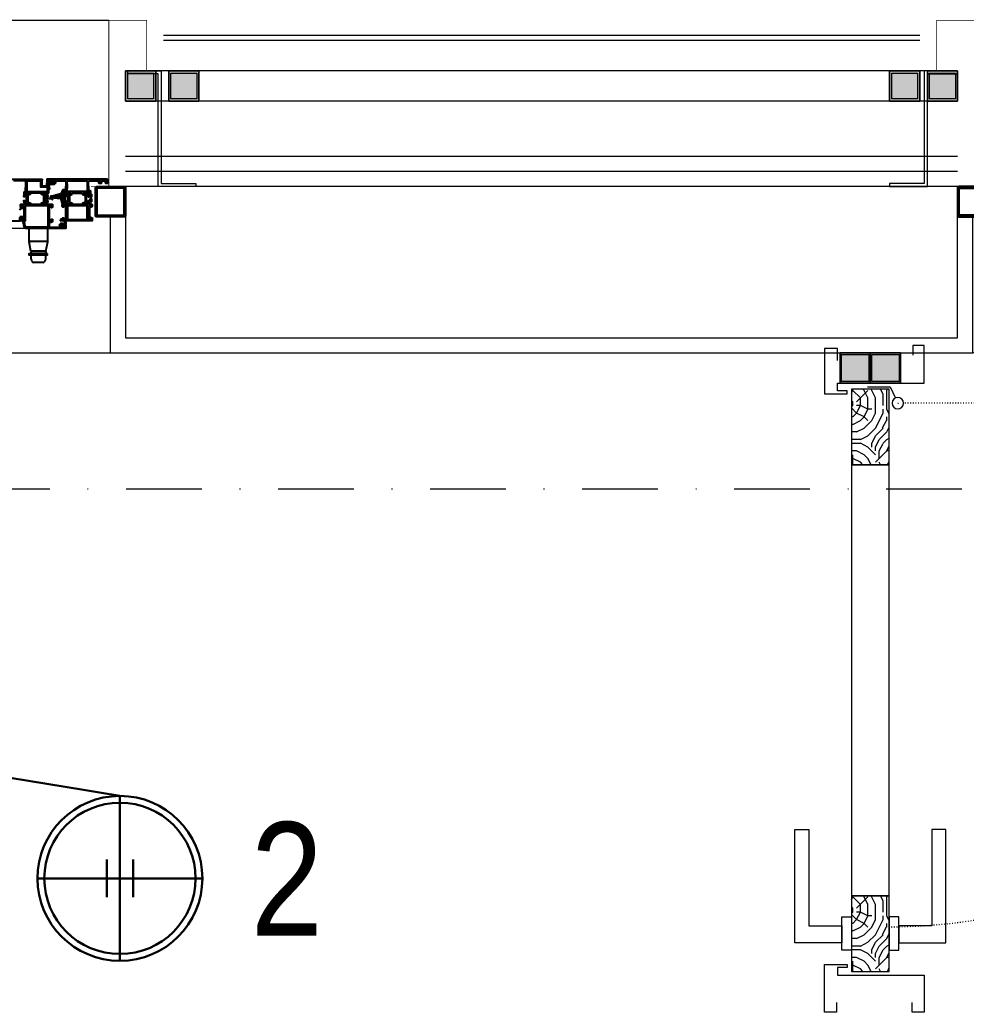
# Model space of a CAD drawing. Extents: x -9058 to 11890, y 0 to 7444.
# Drawn here: x 9531.1 to 9656.2, y 3676.7 to 3807.9 of the extents above; entities that cross this region are included whole.
import ezdxf

# ---------------------------------------------------------------- set-up
doc = ezdxf.new("R2010")
doc.units = 0
doc.header["$LTSCALE"] = 10
doc.header["$MEASUREMENT"] = 0
doc.header["$PDMODE"] = 1
doc.linetypes.add('DASHDOT', pattern=[1, 0.5, -0.25, 0, -0.25])
doc.linetypes.add('DOT2', pattern=[0.125, 0, -0.125])
doc.layers.get('0').update_dxf_attribs({"color": 9, "lineweight": 9})
for name, color, linetype, lineweight in [('00', 9, 'Continuous', 9), ('06C', 9, 'Continuous', 9), ('06D', 9, 'Continuous', 9), ('09', 9, 'Continuous', 9), ('10', 9, 'Continuous', 9), ('12', 9, 'Continuous', 9), ('14', 9, 'Continuous', 9), ('20', 9, 'DOT2', 9), ('24', 9, 'DASHDOT', 9), ('33', 9, 'BATTING', 9), ('E-Aydınlatma', 4, 'Continuous', 30), ('E-KABLO', 7, 'Continuous', 30)]:
    doc.layers.add(name, color=color, linetype=linetype, lineweight=lineweight)
doc.styles.add('MuuM_TEXT-STANDART', font='ARIALN.TTF')
doc.linetypes.add('BATTING', pattern='A,0.0001,-0.1,[134,ltypeshp.shx,S=0.1,R=0,X=-0.1,Y=0],-0.2,[134,ltypeshp.shx,S=0.1,R=180,X=0.1,Y=0],-0.1', length=0.4001)

# ---------------------------------------------------------------- blocks, each defined once
blk = doc.blocks.new('p-kapı kolu')
for points in [[(2.2, 0), (2.2, -1.25), (-2.2, -1.25), (-2.2, 0), (2.2, 0)], [(1.225, -1.25), (1.225, -7.5), (-13.775, -7.5), (-13.775, -5.625), (-1.025, -5.625), (-1.025, -5.625), (-1.025, -1.25), (1.225, -1.25)]]:
    blk.add_lwpolyline(points)
blk = doc.blocks.new('*U364')
at = {"layer": '09'}
h = blk.add_hatch(dxfattribs=at)
h.set_pattern_fill('LOGEND', color=256, scale=10, style=0)
h.set_pattern_definition([(7e-15, (-99162.212, -3118.098), (10, 10), [3, -7]), (7e-15, (-99162.212, -3117.598), (10, 10), [3, -7]), (7e-15, (-99161.712, -3116.598), (10, 10), [2, -8]), (7e-15, (-99161.212, -3115.598), (10, 10), [1.5, -8.5]), (7e-15, (-99161.212, -3114.598), (10, 10), [1, -9]), (7e-15, (-99163.712, -3113.598), (10, 10), [0.5, -2.5, 0.5, -6.5]), (7e-15, (-99162.212, -3113.098), (10, 10), [0.5, -4, 1.5, -4]), (7e-15, (-99160.212, -3112.598), (10, 10), [0.5, -0.5, 0.5, -8.5]), (7e-15, (-99160.712, -3112.098), (10, 10), [0.5, -9.5]), (7e-15, (-99161.212, -3111.098), (10, 10), [1.5, -8.5]), (7e-15, (-99161.212, -3110.098), (10, 10), [2, -8]), (7e-15, (-99161.712, -3109.098), (10, 10), [2.5, -3, 0.5, -4]), (90, (-99165.712, -3115.098), (-10, 10), [0.5, -1, 2.5, -6]), (90, (-99165.212, -3114.098), (-10, 10), [0.5, -0.5, 1.5, -7.5]), (90, (-99164.712, -3110.098), (-10, 10), [1, -9]), (90, (-99164.212, -3114.098), (-10, 10), [2, -3, 0.5, -4.5]), (90, (-99163.712, -3108.598), (-10, 10), [0.5, -9.5]), (90, (-99163.212, -3113.598), (-10, 10), [1.5, -8.5]), (90, (-99162.212, -3113.098), (-10, 10), [1, -9]), (90, (-99161.212, -3113.098), (-10, 10), [0.5, -1.5, 1.5, -6.5]), (90, (-99160.712, -3112.598), (-10, 10), [0.5, -9.5]), (90, (-99160.212, -3114.598), (-10, 10), [1.4, -8.6]), (90, (-99159.712, -3116.598), (-10, 10), [1, -9]), (90, (-99158.712, -3112.598), (-10, 10), [0.5, -9.5]), (90, (-99157.712, -3113.098), (-10, 10), [1.5, -8.5]), (90, (-99156.712, -3113.098), (-10, 10), [1.5, -8.5]), (45, (-99158.212, -3117.0976), (1e-15, 10), [0.7071, -0.7071, 0.7071, -12.0208356]), (45, (-99160.212, -3114.5976), (1e-15, 10), [1.4142, -12.7279356]), (45, (-99164.212, -3109.5976), (1e-15, 10), [1.4142, -12.7279356]), (45, (-99162.212, -3112.0976), (1e-15, 10), [1.4142, -12.7279356]), (45, (-99161.712, -3114.0976), (1e-15, 10), [1.4142, -12.7279356]), (45, (-99158.712, -3116.0976), (1e-15, 10), [1.4142, -12.7279356]), (45, (-99159.712, -3115.5976), (1e-15, 10), [2.12132, -12.0208156]), (45, (-99162.712, -3111.0976), (1e-15, 10), [0.7071, -13.4350356]), (45, (-99163.212, -3110.0976), (1e-15, 10), [0.7071, -13.4350356]), (45, (-99159.212, -3110.0976), (1e-15, 10), [0.7071, -13.4350356]), (45, (-99163.212, -3115.0976), (1e-15, 10), [0.7071, -13.4350356]), (45, (-99157.712, -3111.5976), (1e-15, 10), [0.7071, -13.4350356]), (45, (-99161.212, -3112.5976), (1e-15, 10), [0.7071, -13.4350356]), (45, (-99160.212, -3111.5976), (1e-15, 10), [0.7071, -13.4350356]), (135, (-99160.712, -3113.5976), (-10, 1e-15), [0.7071, -0.7071, 2.12132, -10.6066156]), (135, (-99159.212, -3113.5976), (-10, 1e-15), [0.7071, -13.4350356]), (135, (-99159.212, -3117.0976), (-10, 1e-15), [0.7071, -13.4350356]), (135, (-99161.212, -3114.5976), (-10, 1e-15), [0.7071, -13.4350356]), (135, (-99159.712, -3112.5976), (-10, 1e-15), [0.7071, -13.4350356]), (135, (-99162.212, -3115.0976), (-10, 1e-15), [0.7071, -13.4350356]), (135, (-99158.212, -3115.0976), (-10, 1e-15), [0.7071, -13.4350356]), (135, (-99165.212, -3118.0976), (-10, 1e-15), [0.7071, -13.4350356]), (135, (-99164.712, -3117.5976), (-10, 1e-15), [1.4142, -12.7279356]), (135, (-99164.212, -3117.0976), (-10, 1e-15), [1.4142, -12.7279356]), (135, (-99163.212, -3117.0976), (-10, 1e-15), [1.4142, -12.7279356]), (135, (-99162.712, -3116.0976), (-10, 1e-15), [1.4142, -12.7279356]), (135, (-99158.712, -3112.0976), (-10, 1e-15), [1.4142, -12.7279356]), (135, (-99156.712, -3117.0976), (-10, 1e-15), [1.4142, -12.7279356]), (135, (-99156.212, -3109.0976), (-10, 1e-15), [1.4142, -12.7279356]), (135, (-99156.212, -3110.0976), (-10, 1e-15), [1.4142, -12.7279356]), (135, (-99157.212, -3110.5976), (-10, 1e-15), [1.4142, -12.7279356]), (135, (-99164.212, -3110.5976), (-10, 1e-15), [2.12132, -12.0208156]), (135, (-99157.712, -3111.5976), (-10, 1e-15), [2.12132, -12.0208156]), (26.565051, (-99163.212, -3108.5976), (10, 4e-09), [1.118, -21.2426798]), (26.565051, (-99163.212, -3113.5976), (10, 4e-09), [1.118, -21.2426798]), (26.565051, (-99162.212, -3110.5976), (10, 4e-09), [1.118, -21.2426798]), (26.565051, (-99159.212, -3117.5976), (10, 4e-09), [1.118, -21.2426798]), (26.565051, (-99159.712, -3116.5976), (10, 4e-09), [1.118, -21.2426798]), (26.565051, (-99162.712, -3114.5976), (10, 4e-09), [1.118, -21.2426798]), (26.565051, (-99162.712, -3109.5976), (10, 4e-09), [1.118, -21.2426798]), (26.565051, (-99159.712, -3112.5976), (10, 4e-09), [2.236, -20.1246798]), (63.434949, (-99159.712, -3111.0976), (5e-10, 10), [1.118, -21.2426798]), (63.434949, (-99158.212, -3114.0976), (5e-10, 10), [1.118, -21.2426798]), (63.434949, (-99163.212, -3112.0976), (5e-10, 10), [1.118, -21.2426798]), (63.434949, (-99165.212, -3111.5976), (5e-10, 10), [1.118, -21.2426798]), (63.434949, (-99159.212, -3113.5976), (5e-10, 10), [1.118, -21.2426798]), (63.434949, (-99160.212, -3113.5976), (5e-10, 10), [1.118, -21.2426798]), (63.434949, (-99164.212, -3112.0976), (5e-10, 10), [2.236, -20.1246798]), (63.434949, (-99156.712, -3115.5976), (5e-10, 10), [2.236, -20.1246798]), (63.434949, (-99157.712, -3115.0976), (5e-10, 10), [2.236, -20.1246798]), (116.565051, (-99165.712, -3116.5976), (-4e-09, 10), [1.118, -21.2426798]), (116.565051, (-99165.712, -3111.0976), (-4e-09, 10), [1.118, -21.2426798]), (116.565051, (-99163.712, -3118.0976), (-4e-09, 10), [1.118, -21.2426798]), (116.565051, (-99164.712, -3109.0976), (-4e-09, 10), [1.118, -21.2426798]), (116.565051, (-99163.712, -3115.0976), (-4e-09, 10), [1.118, -21.2426798]), (116.565051, (-99161.712, -3114.0976), (-4e-09, 10), [1.118, -21.2426798]), (116.565051, (-99160.712, -3112.0976), (-4e-09, 10), [1.118, -21.2426798]), (116.565051, (-99165.212, -3116.0976), (3.21e-06, 10.0000016), [1.118, -21.2426798]), (116.565051, (-99162.712, -3114.5976), (-4e-09, 10), [1.118, -21.2426798]), (116.565051, (-99159.712, -3115.5976), (-4e-09, 10), [1.118, -21.2426798]), (116.565051, (-99158.712, -3114.5976), (-4e-09, 10), [1.118, -21.2426798]), (116.565051, (-99156.712, -3111.5976), (-4e-09, 10), [1.118, -21.2426798]), (116.565051, (-99164.212, -3108.5976), (-4e-09, 10), [1.118, -21.2426798]), (116.565051, (-99165.712, -3109.0976), (-4e-09, 10), [2.236, -20.1246798]), (116.565051, (-99164.212, -3116.0976), (-4e-09, 10), [2.236, -20.1246798]), (153.434949, (-99165.712, -3117.5976), (-10, 5e-10), [1.118, -21.2426798]), (153.434949, (-99157.212, -3118.0976), (-10, 5e-10), [1.118, -21.2426798]), (153.434949, (-99157.712, -3113.0976), (-10, 5e-10), [1.118, -21.2426798]), (153.434949, (-99161.712, -3116.5976), (-10, 5e-10), [1.118, -21.2426798]), (153.434949, (-99162.212, -3117.5976), (-10, 5e-10), [1.118, -21.2426798]), (153.434949, (-99161.212, -3115.5976), (-10, 5e-10), [1.118, -21.2426798]), (153.434949, (-99158.212, -3109.5976), (-10, 5e-10), [1.118, -21.2426798]), (153.434949, (-99157.212, -3109.0976), (-10, 5e-10), [2.236, -20.1246798])])
h.paths.add_polyline_path([(3.3, -4.8), (-1.71, -4.8), (-1.71, -14.8), (3.3, -14.8)])
h = blk.add_hatch(dxfattribs=at)
h.set_pattern_fill('LOGEND', color=256, scale=10, style=0)
h.set_pattern_definition([(7e-15, (-99162.212, -3185.098), (10, 10), [3, -7]), (7e-15, (-99162.212, -3184.598), (10, 10), [3, -7]), (7e-15, (-99161.712, -3183.598), (10, 10), [2, -8]), (7e-15, (-99161.212, -3182.598), (10, 10), [1.5, -8.5]), (7e-15, (-99161.212, -3181.598), (10, 10), [1, -9]), (7e-15, (-99163.712, -3180.598), (10, 10), [0.5, -2.5, 0.5, -6.5]), (7e-15, (-99162.212, -3180.098), (10, 10), [0.5, -4, 1.5, -4]), (7e-15, (-99160.212, -3179.598), (10, 10), [0.5, -0.5, 0.5, -8.5]), (7e-15, (-99160.712, -3179.098), (10, 10), [0.5, -9.5]), (7e-15, (-99161.212, -3178.098), (10, 10), [1.5, -8.5]), (7e-15, (-99161.212, -3177.098), (10, 10), [2, -8]), (7e-15, (-99161.712, -3176.098), (10, 10), [2.5, -3, 0.5, -4]), (90, (-99165.712, -3182.098), (-10, 10), [0.5, -1, 2.5, -6]), (90, (-99165.212, -3181.098), (-10, 10), [0.5, -0.5, 1.5, -7.5]), (90, (-99164.712, -3177.098), (-10, 10), [1, -9]), (90, (-99164.212, -3181.098), (-10, 10), [2, -3, 0.5, -4.5]), (90, (-99163.712, -3175.598), (-10, 10), [0.5, -9.5]), (90, (-99163.212, -3180.598), (-10, 10), [1.5, -8.5]), (90, (-99162.212, -3180.098), (-10, 10), [1, -9]), (90, (-99161.212, -3180.098), (-10, 10), [0.5, -1.5, 1.5, -6.5]), (90, (-99160.712, -3179.598), (-10, 10), [0.5, -9.5]), (90, (-99160.212, -3181.598), (-10, 10), [1.4, -8.6]), (90, (-99159.712, -3183.598), (-10, 10), [1, -9]), (90, (-99158.712, -3179.598), (-10, 10), [0.5, -9.5]), (90, (-99157.712, -3180.098), (-10, 10), [1.5, -8.5]), (90, (-99156.712, -3180.098), (-10, 10), [1.5, -8.5]), (45, (-99158.212, -3184.0976), (1e-15, 10), [0.7071, -0.7071, 0.7071, -12.0208356]), (45, (-99160.212, -3181.5976), (1e-15, 10), [1.4142, -12.7279356]), (45, (-99164.212, -3176.5976), (1e-15, 10), [1.4142, -12.7279356]), (45, (-99162.212, -3179.0976), (1e-15, 10), [1.4142, -12.7279356]), (45, (-99161.712, -3181.0976), (1e-15, 10), [1.4142, -12.7279356]), (45, (-99158.712, -3183.0976), (1e-15, 10), [1.4142, -12.7279356]), (45, (-99159.712, -3182.5976), (1e-15, 10), [2.12132, -12.0208156]), (45, (-99162.712, -3178.0976), (1e-15, 10), [0.7071, -13.4350356]), (45, (-99163.212, -3177.0976), (1e-15, 10), [0.7071, -13.4350356]), (45, (-99159.212, -3177.0976), (1e-15, 10), [0.7071, -13.4350356]), (45, (-99163.212, -3182.0976), (1e-15, 10), [0.7071, -13.4350356]), (45, (-99157.712, -3178.5976), (1e-15, 10), [0.7071, -13.4350356]), (45, (-99161.212, -3179.5976), (1e-15, 10), [0.7071, -13.4350356]), (45, (-99160.212, -3178.5976), (1e-15, 10), [0.7071, -13.4350356]), (135, (-99160.712, -3180.5976), (-10, 1e-15), [0.7071, -0.7071, 2.12132, -10.6066156]), (135, (-99159.212, -3180.5976), (-10, 1e-15), [0.7071, -13.4350356]), (135, (-99159.212, -3184.0976), (-10, 1e-15), [0.7071, -13.4350356]), (135, (-99161.212, -3181.5976), (-10, 1e-15), [0.7071, -13.4350356]), (135, (-99159.712, -3179.5976), (-10, 1e-15), [0.7071, -13.4350356]), (135, (-99162.212, -3182.0976), (-10, 1e-15), [0.7071, -13.4350356]), (135, (-99158.212, -3182.0976), (-10, 1e-15), [0.7071, -13.4350356]), (135, (-99165.212, -3185.0976), (-10, 1e-15), [0.7071, -13.4350356]), (135, (-99164.712, -3184.5976), (-10, 1e-15), [1.4142, -12.7279356]), (135, (-99164.212, -3184.0976), (-10, 1e-15), [1.4142, -12.7279356]), (135, (-99163.212, -3184.0976), (-10, 1e-15), [1.4142, -12.7279356]), (135, (-99162.712, -3183.0976), (-10, 1e-15), [1.4142, -12.7279356]), (135, (-99158.712, -3179.0976), (-10, 1e-15), [1.4142, -12.7279356]), (135, (-99156.712, -3184.0976), (-10, 1e-15), [1.4142, -12.7279356]), (135, (-99156.212, -3176.0976), (-10, 1e-15), [1.4142, -12.7279356]), (135, (-99156.212, -3177.0976), (-10, 1e-15), [1.4142, -12.7279356]), (135, (-99157.212, -3177.5976), (-10, 1e-15), [1.4142, -12.7279356]), (135, (-99164.212, -3177.5976), (-10, 1e-15), [2.12132, -12.0208156]), (135, (-99157.712, -3178.5976), (-10, 1e-15), [2.12132, -12.0208156]), (26.565051, (-99163.212, -3175.5976), (10, 4e-09), [1.118, -21.2426798]), (26.565051, (-99163.212, -3180.5976), (10, 4e-09), [1.118, -21.2426798]), (26.565051, (-99162.212, -3177.5976), (10, 4e-09), [1.118, -21.2426798]), (26.565051, (-99159.212, -3184.5976), (10, 4e-09), [1.118, -21.2426798]), (26.565051, (-99159.712, -3183.5976), (10, 4e-09), [1.118, -21.2426798]), (26.565051, (-99162.712, -3181.5976), (10, 4e-09), [1.118, -21.2426798]), (26.565051, (-99162.712, -3176.5976), (10, 4e-09), [1.118, -21.2426798]), (26.565051, (-99159.712, -3179.5976), (10, 4e-09), [2.236, -20.1246798]), (63.434949, (-99159.712, -3178.0976), (5e-10, 10), [1.118, -21.2426798]), (63.434949, (-99158.212, -3181.0976), (5e-10, 10), [1.118, -21.2426798]), (63.434949, (-99163.212, -3179.0976), (5e-10, 10), [1.118, -21.2426798]), (63.434949, (-99165.212, -3178.5976), (5e-10, 10), [1.118, -21.2426798]), (63.434949, (-99159.212, -3180.5976), (5e-10, 10), [1.118, -21.2426798]), (63.434949, (-99160.212, -3180.5976), (5e-10, 10), [1.118, -21.2426798]), (63.434949, (-99164.212, -3179.0976), (5e-10, 10), [2.236, -20.1246798]), (63.434949, (-99156.712, -3182.5976), (5e-10, 10), [2.236, -20.1246798]), (63.434949, (-99157.712, -3182.0976), (5e-10, 10), [2.236, -20.1246798]), (116.565051, (-99165.712, -3183.5976), (-4e-09, 10), [1.118, -21.2426798]), (116.565051, (-99165.712, -3178.0976), (-4e-09, 10), [1.118, -21.2426798]), (116.565051, (-99163.712, -3185.0976), (-4e-09, 10), [1.118, -21.2426798]), (116.565051, (-99164.712, -3176.0976), (-4e-09, 10), [1.118, -21.2426798]), (116.565051, (-99163.712, -3182.0976), (-4e-09, 10), [1.118, -21.2426798]), (116.565051, (-99161.712, -3181.0976), (-4e-09, 10), [1.118, -21.2426798]), (116.565051, (-99160.712, -3179.0976), (-4e-09, 10), [1.118, -21.2426798]), (116.565051, (-99165.212, -3183.0976), (3.21e-06, 10.0000016), [1.118, -21.2426798]), (116.565051, (-99162.712, -3181.5976), (-4e-09, 10), [1.118, -21.2426798]), (116.565051, (-99159.712, -3182.5976), (-4e-09, 10), [1.118, -21.2426798]), (116.565051, (-99158.712, -3181.5976), (-4e-09, 10), [1.118, -21.2426798]), (116.565051, (-99156.712, -3178.5976), (-4e-09, 10), [1.118, -21.2426798]), (116.565051, (-99164.212, -3175.5976), (-4e-09, 10), [1.118, -21.2426798]), (116.565051, (-99165.712, -3176.0976), (-4e-09, 10), [2.236, -20.1246798]), (116.565051, (-99164.212, -3183.0976), (-4e-09, 10), [2.236, -20.1246798]), (153.434949, (-99165.712, -3184.5976), (-10, 5e-10), [1.118, -21.2426798]), (153.434949, (-99157.212, -3185.0976), (-10, 5e-10), [1.118, -21.2426798]), (153.434949, (-99157.712, -3180.0976), (-10, 5e-10), [1.118, -21.2426798]), (153.434949, (-99161.712, -3183.5976), (-10, 5e-10), [1.118, -21.2426798]), (153.434949, (-99162.212, -3184.5976), (-10, 5e-10), [1.118, -21.2426798]), (153.434949, (-99161.212, -3182.5976), (-10, 5e-10), [1.118, -21.2426798]), (153.434949, (-99158.212, -3176.5976), (-10, 5e-10), [1.118, -21.2426798]), (153.434949, (-99157.212, -3176.0976), (-10, 5e-10), [2.236, -20.1246798])])
h.paths.add_polyline_path([(3.3, -71.8), (-1.71, -71.8), (-1.71, -81.8), (3.3, -81.8)])
at = {"layer": '10'}
for points in [[(5.16, -1), (5.16, 0.6), (6.86, 0.6), (6.86, -5.4), (3.86, -5.4), (3.86, -5), (5.16, -5), (5.16, -4), (-6.34, -4), (-6.34, 1), (-4.84, 1), (-4.84, -0.3)], [(1.17, -4.5), (-1.83, -4.5), (-2.51, -5.97)], [(5.26, -85.9), (5.26, -87.2), (6.86, -87.2), (6.86, -80.9), (3.86, -80.9), (3.86, -81.3), (5.16, -81.3), (5.16, -82.3), (-6.34, -82.3), (-6.34, -87.2), (-4.74, -87.2), (-4.74, -85.9)]]:
    blk.add_lwpolyline(points, dxfattribs=at)
blk.add_circle((-2.83, -6.65), 0.75, dxfattribs=at)
at = {"layer": '12'}
for points in [[(3.3, -4.8), (3.3, -14.8), (-1.7, -14.8), (-1.7, -4.8)], [(3.3, -71.8), (-1.7, -71.8), (-1.7, -14.8), (3.3, -14.8)], [(3.3, -71.8), (3.3, -81.8), (-1.7, -81.8), (-1.7, -71.8)]]:
    blk.add_lwpolyline(points, close=True, dxfattribs=at)
at = {"layer": '20', "ltscale": 20}
for points in [[(-2.83, -6.65), (-72.83, -6.65)], [(-72.83, -6.65), (-3.58, -6.65)]]:
    blk.add_lwpolyline(points, dxfattribs=at)
at = {"layer": '20', "ltscale": 0.2}
blk.add_lwpolyline([(-72.83, -6.65), (-3.58, -6.65)], dxfattribs=at)
blk.add_arc((-1.7, -4.8), 71.15, 181.4899, 270, dxfattribs=at)
at = {"layer": '06C', "extrusion": (0, 0, -1), "xscale": -1, "zscale": -1, "rotation": 90}
blk.add_blockref('p-kapı kolu', (1.7, -76.8), dxfattribs=at)
at = {"layer": '06C', "xscale": -1, "rotation": 90}
blk.add_blockref('p-kapı kolu', (3.3, -76.8), dxfattribs=at)
blk = doc.blocks.new('p-profil-birim')
h = blk.add_hatch(color=255)
h.dxf.hatch_style = 1
h.paths.add_polyline_path([(0, 0), (10, 0), (10, 10), (0, 10)])
blk.add_lwpolyline([(0, 0), (10, 0), (10, 10), (0, 10)], close=True)
at = {"layer": '10'}
for points in [[(0, 10), (10, 10), (10, 0), (0, 0)], [(0, 10), (10, 10), (10, 0), (0, 0)], [(0, 0), (10, 0), (10, 10), (0, 10)], [(0.5, 9.5), (9.5, 9.5), (9.5, 0.5), (0.5, 0.5)]]:
    blk.add_lwpolyline(points, close=True, dxfattribs=at)
blk = doc.blocks.new('p-s-profil')
at = {"layer": '10'}
blk.add_lwpolyline([(9, 15.3), (4.6, 15.3), (4.6, 0.4), (0, 0.4), (0, 0), (5, 0), (5, 14.9), (9, 14.9), (9, 15.3)], dxfattribs=at)
blk.add_lwpolyline([(9, 15.3), (4.6, 15.3), (4.6, 0.4), (0, 0.4), (0, 0), (5, 0), (5, 14.9), (9, 14.9), (9, 15.3)], dxfattribs=at)
blk = doc.blocks.new('p-kutu_profil_40x40')
h = blk.add_hatch(color=256)
h.dxf.hatch_style = 1
h.paths.add_polyline_path([(0, 0), (4, 0), (4, 4), (0, 4)])
h = blk.add_hatch(color=255)
h.dxf.hatch_style = 1
h.paths.add_polyline_path([(0, 0), (4, 0), (4, 4), (0, 4)])
blk.add_lwpolyline([(0, 0), (4, 0), (4, 4), (0, 4)], close=True)
at = {"layer": '10'}
for points in [[(0, 4), (4, 4), (4, 0), (0, 0)], [(0, 4), (4, 4), (4, 0), (0, 0)], [(0, 0), (4, 0), (4, 4), (0, 4)], [(0.3, 3.7), (3.7, 3.7), (3.7, 0.3), (0.3, 0.3)], [(0.3, 3.7), (3.7, 3.7), (3.7, 0.3), (0.3, 0.3)]]:
    blk.add_lwpolyline(points, close=True, dxfattribs=at)
blk = doc.blocks.new('P-DOG-PORSCHE')
at = {"layer": '06D', "lineweight": 25, "ltscale": 0.5}
h = blk.add_hatch(dxfattribs=at)
h.set_pattern_fill('ANSI31', color=256, scale=0.05, angle=450, style=0)
h.set_pattern_definition([(225, (-191.06147, 133.83068), (-0.1122532, 0.1122532), [])])
edge = h.paths.add_edge_path(flags=16)
edge.add_arc((-9.78, 2.49), 0.025, 270, 360)
edge.add_line((-9.75, 2.49), (-9.75, 2.59))
edge.add_arc((-9.78, 2.59), 0.025, 0, 90)
edge.add_line((-9.78, 2.61), (-9.96, 2.61))
edge.add_arc((-9.96, 2.59), 0.025, 90, 180)
edge.add_line((-9.98, 2.59), (-9.98, 2.49))
edge.add_arc((-9.96, 2.49), 0.025, 180, 270)
edge.add_line((-9.96, 2.46), (-9.78, 2.46))
edge = h.paths.add_edge_path()
edge.add_arc((-9.58, 2.49), 0.035, 180, 270, ccw=False)
edge.add_line((-9.62, 2.49), (-9.62, 2.57))
edge.add_arc((-9.6, 2.57), 0.015, 137.8308, 180, ccw=False)
edge.add_line((-9.61, 2.58), (-9.57, 2.63))
edge.add_arc((-9.6, 2.65), 0.04, 316.3869, 422.9563)
edge.add_line((-9.58, 2.69), (-9.67, 2.73))
edge.add_arc((-9.75, 2.58), 0.175, 62.9563, 90)
edge.add_line((-9.75, 2.75), (-9.98, 2.75))
edge.add_arc((-9.98, 2.58), 0.175, 90, 117.0437)
edge.add_line((-10.06, 2.73), (-10.15, 2.69))
edge.add_arc((-10.13, 2.65), 0.04, 117.0437, 223.6131)
edge.add_line((-10.16, 2.63), (-10.12, 2.58))
edge.add_arc((-10.13, 2.57), 0.015, 0, 42.1692, ccw=False)
edge.add_line((-10.12, 2.57), (-10.12, 2.49))
edge.add_arc((-10.15, 2.49), 0.035, 270, 360, ccw=False)
edge.add_line((-10.15, 2.46), (-10.43, 2.46))
edge.add_arc((-10.43, 2.42), 0.04, 90, 180)
edge.add_line((-10.47, 2.42), (-10.47, 2.27))
edge.add_arc((-10.42, 2.27), 0.05, 180, 220.0348)
edge.add_line((-10.46, 2.24), (-10.09, 1.71))
edge.add_arc((-10.06, 1.73), 0.04, 220.0348, 393.0043)
edge.add_line((-10.02, 1.75), (-10.34, 2.26))
edge.add_arc((-10.29, 2.29), 0.06, 33.8544, 213.0043, ccw=False)
edge.add_line((-10.24, 2.33), (-9.4, 2.33))
edge.add_arc((-9.4, 2.37), 0.04, 270, 360)
edge.add_line((-9.36, 2.37), (-9.36, 2.42))
edge.add_arc((-9.4, 2.42), 0.04, 360, 450)
edge.add_line((-9.4, 2.46), (-9.58, 2.46))
h = blk.add_hatch(dxfattribs=at)
h.set_pattern_fill('ANSI31', color=256, scale=0.05, style=0)
h.set_pattern_definition([(225, (-8.60164, -248.68329), (0.1122532, -0.1122532), [])])
h.paths.add_polyline_path([(-9.73, 0.31), (-9.91, 0.49, -0.203536), (-9.94, 0.56), (-9.94, 0.64, -0.380587), (-9.86, 0.74, 0.061836), (-8.6, 1.04, 0.189764), (-8.54, 1.09), (-8.35, 1.52, -0.285747), (-8.26, 1.58), (-7.97, 1.58, -0.414214), (-7.95, 1.56), (-7.95, 1.47, -0.414214), (-7.97, 1.45), (-8.19, 1.45, 0.414214), (-8.22, 1.41), (-8.22, 1.22, 0.414214), (-8.2, 1.2), (-8.12, 1.2, 0.414214), (-8.09, 1.22), (-8.09, 1.26, -0.414214), (-8.06, 1.29), (-8, 1.29, -0.296563), (-7.98, 1.28), (-7.92, 1.14, -0.104779), (-7.9, 1.07), (-7.9, 0.99, 0.081633), (-7.9, 0.01), (-7.9, -0.07, -0.104779), (-7.92, -0.14), (-7.98, -0.28, -0.296563), (-8, -0.29), (-8.06, -0.29, -0.414214), (-8.09, -0.26), (-8.09, -0.23, 0.414214), (-8.12, -0.2), (-8.2, -0.2, 0.414214), (-8.22, -0.23), (-8.22, -0.29, -0.414214), (-8.25, -0.31), (-8.34, -0.31, -0.328426), (-8.39, -0.28), (-8.61, 0.43, 0.309555), (-8.63, 0.44), (-9.44, 0.5, -0.394287), (-9.45, 0.52, 0.364538), (-9.5, 0.57, 0.068684), (-9.8, 0.58, 0.950368), (-9.79, 0.54, -0.000002), (-9.79, 0.54), (-9.64, 0.39, -0.999219)])
h.paths.add_polyline_path([(-8.29, 0.64), (-8.29, 0.98, -0.414214), (-8.26, 1.01), (-8.13, 1.01, -0.414214), (-8.1, 0.98), (-8.1, 0.64, -0.414214), (-8.13, 0.61), (-8.26, 0.61, -0.414214)], flags=16)
h.paths.add_polyline_path([(-8.26, 0.39), (-8.13, 0.39, -0.414214), (-8.1, 0.36), (-8.1, 0.02, -0.414214), (-8.13, -0.01), (-8.26, -0.01, -0.414214), (-8.29, 0.02), (-8.29, 0.36, -0.414214)], flags=16)
for p, q in [((-12.78, -3.54), (-12.78, -5.15)), ((-10.28, -5.15), (-10.28, -3.54)), ((-12.78, -5.24), (-10.29, -5.24)), ((-12.53, -6.54), (-12.77, -5.32)), ((-10.53, -6.54), (-12.53, -6.54)), ((-10.53, -6.54), (-10.3, -5.32)), ((-12.8, -6.88), (-10.33, -6.88)), ((-12.8, -6.88, 0), (-10.33, -6.88, 0)), ((-10.33, -7.03), (-12.8, -7.03)), ((-10.33, -7.03, 0), (-12.8, -7.03, 0)), ((-12.53, -6.58), (-12.53, -6.88)), ((-10.53, -6.58), (-12.53, -6.58)), ((-12.53, -6.58, 0), (-12.53, -6.88, 0)), ((-10.53, -6.58, 0), (-12.53, -6.58, 0)), ((-12.53, -7.03), (-12.53, -7.17)), ((-12.53, -7.03, 0), (-12.53, -7.17, 0)), ((-10.53, -6.58), (-10.53, -6.88)), ((-10.53, -6.58, 0), (-10.53, -6.88, 0)), ((-10.53, -7.03), (-10.53, -7.17)), ((-10.53, -7.03, 0), (-10.53, -7.17, 0)), ((-10.95, -8.06, 0), (-12.12, -8.06, 0))]:
    blk.add_line(p, q, dxfattribs=at)
at = {"layer": '06D'}
for points in [[(-117.78, 24), (-2.22, 24)], [(-13.18, -3.54), (-111.94, -3.53)], [(-118, -20), (-2, -20)]]:
    blk.add_lwpolyline(points, dxfattribs=at)
at = {"layer": '06D', "lineweight": 25, "ltscale": 0.5}
for points in [[(-9.58, 2.46, -0.414214), (-9.62, 2.49), (-9.62, 2.57, -0.186103), (-9.61, 2.58), (-9.57, 2.63, 0.501687), (-9.58, 2.69), (-9.67, 2.73, 0.118551), (-9.75, 2.75), (-9.98, 2.75, 0.118551), (-10.06, 2.73), (-10.15, 2.69, 0.501687), (-10.16, 2.63), (-10.12, 2.58, -0.186103), (-10.12, 2.57), (-10.12, 2.49, -0.414214), (-10.15, 2.46), (-10.43, 2.46, 0.414214), (-10.47, 2.42), (-10.47, 2.27, 0.176484), (-10.46, 2.24), (-10.09, 1.71, 0.940455), (-10.02, 1.75), (-10.34, 2.26, -0.992608), (-10.24, 2.33), (-9.4, 2.33, 0.414214), (-9.36, 2.37), (-9.36, 2.42, 0.414214), (-9.4, 2.46)], [(-9.78, 2.46, 0.414214), (-9.75, 2.49), (-9.75, 2.59, 0.414214), (-9.78, 2.61), (-9.96, 2.61, 0.414214), (-9.98, 2.59), (-9.98, 2.49, 0.414214), (-9.96, 2.46)], [(-13.12, 0.88), (-13.22, 1.07, -0.131652), (-13.23, 1.08), (-13.23, 1.11, -0.414214), (-13.2, 1.14), (-12.84, 1.14, -0.414214), (-12.81, 1.11), (-12.81, 1.08, -0.131652), (-12.81, 1.07), (-12.92, 0.88, 0.131652), (-12.93, 0.83), (-12.93, -0.02, 0.131652), (-12.92, -0.07), (-12.81, -0.25, -0.131652), (-12.81, -0.27), (-12.81, -0.29, -0.414214), (-12.84, -0.32), (-13.2, -0.32, -0.414214), (-13.23, -0.29), (-13.23, -0.27, -0.131652), (-13.22, -0.25), (-13.12, -0.07, 0.131652), (-13.1, -0.02), (-13.1, 0.83, 0.131652)], [(-10.55, 0.32, 0.403142), (-10.65, 0.22), (-10.65, -0.02, 0.131652), (-10.63, -0.07), (-10.53, -0.25, -0.131652), (-10.52, -0.27), (-10.52, -0.29, -0.414214), (-10.55, -0.32), (-10.91, -0.32, -0.414214), (-10.94, -0.29), (-10.94, -0.27, -0.131652), (-10.94, -0.25), (-10.83, -0.07, 0.131652), (-10.82, -0.02), (-10.82, 0.83, 0.131652), (-10.83, 0.88), (-10.94, 1.07, -0.131652), (-10.94, 1.08), (-10.94, 1.11, -0.414214), (-10.91, 1.14), (-10.55, 1.14, -0.414214), (-10.52, 1.11), (-10.52, 1.08, -0.131652), (-10.53, 1.07), (-10.63, 0.88, 0.131652), (-10.65, 0.83), (-10.65, 0.59, 0.403142), (-10.55, 0.49), (-9.69, 0.46, -0.962756), (-9.69, 0.36)], [(-8.29, 0.64, 0.414214), (-8.26, 0.61), (-8.13, 0.61, 0.414214), (-8.1, 0.64), (-8.1, 0.98, 0.414214), (-8.13, 1.01), (-8.26, 1.01, 0.414214), (-8.29, 0.98)], [(-7.43, -0.02, 0.131652), (-7.42, -0.07), (-7.31, -0.25, -0.131652), (-7.31, -0.27), (-7.31, -0.29, -0.414214), (-7.34, -0.32), (-7.7, -0.32, -0.414214), (-7.73, -0.29), (-7.73, -0.27, -0.131652), (-7.72, -0.25), (-7.62, -0.07, 0.131652), (-7.6, -0.02), (-7.6, 0.83, 0.131652), (-7.62, 0.88), (-7.72, 1.07, -0.131652), (-7.73, 1.08), (-7.73, 1.11, -0.414214), (-7.7, 1.14), (-7.34, 1.14, -0.414214), (-7.31, 1.11), (-7.31, 1.08, -0.131652), (-7.31, 1.07), (-7.42, 0.88, 0.131652), (-7.43, 0.83)], [(-5.36, -0.02, -0.131652), (-5.37, -0.07), (-5.48, -0.25, 0.131652), (-5.49, -0.27), (-5.49, -0.29, 0.414214), (-5.46, -0.32), (-5.1, -0.32, 0.414214), (-5.07, -0.29), (-5.07, -0.27, 0.131652), (-5.07, -0.25), (-5.18, -0.07, -0.131652), (-5.19, -0.02), (-5.19, 0.83, -0.131652), (-5.18, 0.88), (-5.07, 1.07, 0.131652), (-5.07, 1.08), (-5.07, 1.11, 0.414214), (-5.1, 1.14), (-5.46, 1.14, 0.414214), (-5.49, 1.11), (-5.49, 1.08, 0.131652), (-5.48, 1.07), (-5.37, 0.88, -0.131652), (-5.36, 0.83)]]:
    blk.add_lwpolyline(points, format="xyb", close=True, dxfattribs=at)
blk.add_lwpolyline([(-7.9, 0.01, -0.081633), (-7.9, 0.99), (-7.9, 1.07, 0.104779), (-7.92, 1.14), (-7.98, 1.28, 0.296563), (-8, 1.29), (-8.06, 1.29, 0.414214), (-8.09, 1.26), (-8.09, 1.22, -0.414214), (-8.12, 1.2), (-8.2, 1.2, -0.414214), (-8.22, 1.22), (-8.22, 1.41, -0.414214), (-8.19, 1.45), (-7.97, 1.45, 0.414214), (-7.95, 1.47), (-7.95, 1.56, 0.414214), (-7.97, 1.58), (-8.26, 1.58, 0.285747), (-8.35, 1.52), (-8.54, 1.09, -0.189764), (-8.6, 1.04, -0.061836), (-9.86, 0.74, 0.380587), (-9.94, 0.64), (-9.94, 0.56, 0.203536), (-9.91, 0.49), (-9.73, 0.31, 0.999219), (-9.64, 0.39), (-9.79, 0.54, -0.950364), (-9.8, 0.58, -0.068684), (-9.5, 0.57, -0.364538), (-9.45, 0.52, 0.394287), (-9.44, 0.5), (-8.63, 0.44, -0.309555), (-8.61, 0.43), (-8.39, -0.28, 0.328426), (-8.34, -0.31), (-8.25, -0.31, 0.414214), (-8.22, -0.29), (-8.22, -0.23, -0.414214), (-8.2, -0.2), (-8.12, -0.2, -0.414214), (-8.09, -0.23), (-8.09, -0.26, 0.414214), (-8.06, -0.29), (-8, -0.29, 0.296563), (-7.98, -0.28), (-7.92, -0.14, 0.104779), (-7.9, -0.07), (-7.9, 0.01)], format="xyb", dxfattribs=at)
at = {"layer": '06D', "lineweight": 25, "ltscale": 0.5, "elevation": 0}
blk.add_lwpolyline([(-10.33, -6.88), (-12.8, -6.88), (-12.8, -7.03), (-10.33, -7.03)], close=True, dxfattribs=at)
at = {"layer": '06D', "lineweight": 25, "ltscale": 0.5}
for centre, radius, start, end in [((-11.88, -5.15), 0.9, 180, 190.8855), ((-11.18, -5.15), 0.9, 349.1145, 0), ((-11.14, -7.27, 0), 1.4, 176.0974, 206.7398), ((-11.93, -7.27, 0), 1.4, 333.2602, 3.9026), ((-12.12, -7.76, 0), 0.3, 206.7398, 270), ((-10.95, -7.76, 0), 0.3, 270, 333.2602)]:
    blk.add_arc(centre, radius, start, end, dxfattribs=at)
at = {"layer": '10', "lineweight": 25, "ltscale": 0.5}
for p, q in [((-4.78, -0.81), (-4.78, -0.99)), ((-4.78, -0.99), (-4.78, -1.95)), ((-4.78, -1.95), (-4.28, -2.22))]:
    blk.add_line(p, q, dxfattribs=at)
at = {"layer": '10', "const_width": 0.1}
blk.add_lwpolyline([(4.78, 17.3), (2.78, 17.3), (2.78, 24), (-2.22, 24), (-2.22, 2), (-4.57, 2)], dxfattribs=at)
at = {"layer": '10', "lineweight": 25, "ltscale": 0.5}
for points in [[(-13.28, 1.34, 0.459137), (-13.24, 1.37), (-13.19, 2.46), (-13.19, 2.73, 0.414214), (-13.24, 2.78), (-14.82, 2.78, 0.414214)], [(-15.89, 2.96), (-11.02, 2.96, -0.535184), (-11, 2.93), (-11.02, 2.89), (-11.05, 2.89, 0.414214), (-11.08, 2.86), (-11.08, 2.14, 0.414214), (-11.05, 2.11), (-10.1, 2.11, -0.535184), (-10.08, 2.08), (-10.09, 2.05, -0.302776), (-10.12, 2.04), (-10.15, 2.04, 0.414214), (-10.18, 2.01), (-10.18, 1.17, -0.414214), (-10.21, 1.14), (-10.33, 1.14, 0.414214), (-10.36, 1.11), (-10.36, 1), (-10.29, 0.74, -0.700084), (-10.39, 0.66), (-10.41, 0.68), (-10.58, 0.85, -0.607471), (-10.57, 0.91, 0.283637), (-10.54, 0.93), (-10.49, 1.11, 1.229391), (-10.54, 1.14), (-11.02, 1.14), (-10.86, 0.88, -0.859449), (-10.89, 0.85), (-11.13, 0.94), (-11.25, 1.14), (-12.5, 1.14), (-12.62, 0.94), (-12.87, 0.85, -0.859449), (-12.9, 0.88), (-12.73, 1.14), (-13.21, 1.14, 1.229391), (-13.26, 1.11), (-13.21, 0.93, 0.283637), (-13.19, 0.91, -0.607471), (-13.17, 0.85), (-13.34, 0.68), (-13.36, 0.66, -0.700084), (-13.47, 0.74), (-13.4, 1), (-13.4, 1.24, -0.474196), (-13.28, 1.34)], [(-4.48, -0.34, -0.414222), (-4.4, -0.42), (-4.4, -0.59, -0.414214), (-4.55, -0.74), (-4.59, -0.74, -0.414214), (-4.6, -0.73), (-4.6, -0.66, -0.366034), (-4.57, -0.64, 0.365977), (-4.55, -0.61), (-4.55, -0.52, 0.414214), (-4.58, -0.49), (-4.69, -0.49, 0.365977), (-4.72, -0.51, -0.365977), (-4.75, -0.54), (-4.87, -0.54, 0.414214), (-4.9, -0.57), (-4.9, -1.41), (-4.93, -1.44), (-4.9, -1.47), (-4.9, -2.31, 0.414214), (-4.87, -2.34), (-4.75, -2.34, -0.365977), (-4.72, -2.36, 0.365977), (-4.69, -2.39), (-4.58, -2.39, 0.414214), (-4.55, -2.36), (-4.55, -2.27, 0.365977), (-4.57, -2.24, -0.366034), (-4.6, -2.21), (-4.6, -2.15, -0.414214), (-4.59, -2.14), (-4.55, -2.14, -0.414214), (-4.4, -2.29), (-4.4, -2.53, -0.414214), (-4.41, -2.54), (-8.39, -2.54, -0.414214), (-8.4, -2.53), (-8.4, -2.29, -0.414214), (-8.25, -2.14), (-8.21, -2.14, -0.414214), (-8.2, -2.15), (-8.2, -2.21, -0.366034), (-8.22, -2.24, 0.365977), (-8.25, -2.27), (-8.25, -2.36, 0.414214), (-8.22, -2.39), (-8.11, -2.39, 0.365977), (-8.08, -2.36, -0.365977), (-8.05, -2.34), (-7.93, -2.34, 0.414214), (-7.9, -2.31), (-7.9, -1.47), (-7.87, -1.44), (-7.9, -1.41), (-7.9, -0.57, 0.414214), (-7.93, -0.54), (-8.05, -0.54, -0.365977), (-8.08, -0.51, 0.365977), (-8.11, -0.49), (-8.22, -0.49, 0.414214), (-8.25, -0.52), (-8.25, -0.61, 0.365977), (-8.22, -0.64, -0.366034), (-8.2, -0.66), (-8.2, -0.73, -0.414214), (-8.21, -0.74), (-8.25, -0.74, -0.414214), (-8.4, -0.59), (-8.4, -0.42, -0.414214), (-8.32, -0.34), (-8.25, -0.34, 0.414214), (-8.22, -0.31), (-8.22, -0.29, -0.414214), (-8.12, -0.19), (-8.11, -0.19, -0.414214), (-8.1, -0.2), (-8.1, -0.31, 0.414214), (-8.07, -0.34), (-7.93, -0.34, 0.414214), (-7.9, -0.31), (-7.9, -0.19), (-7.97, 0.07, -0.700084), (-7.86, 0.15), (-7.84, 0.13), (-7.67, -0.04, -0.607471), (-7.69, -0.1, 0.283637), (-7.71, -0.12), (-7.76, -0.31, 1.229391), (-7.71, -0.34), (-7.23, -0.34), (-7.39, -0.07, -0.713664), (-7.37, -0.04), (-7.12, -0.14), (-7, -0.34), (-5.8, -0.34), (-5.67, -0.14), (-5.42, -0.04, -0.713664), (-5.4, -0.07), (-5.56, -0.34), (-5.09, -0.34, 1.229391), (-5.04, -0.31), (-5.09, -0.12, 0.283637), (-5.11, -0.1, -0.607471), (-5.12, -0.04), (-4.95, 0.13), (-4.93, 0.15, -0.700084), (-4.83, 0.07), (-4.9, -0.19), (-4.9, -0.31, 0.414214), (-4.87, -0.34), (-4.73, -0.34, 0.414214), (-4.7, -0.31), (-4.7, -0.2, -0.414214), (-4.69, -0.19), (-4.68, -0.19, -0.414214), (-4.58, -0.29), (-4.58, -0.31, 0.414214), (-4.55, -0.34), (-4.48, -0.34)], [(-15.87, -2.53), (-13.95, -2.53, 0.414214), (-13.92, -2.5), (-13.92, -2.44, 0.414214), (-13.95, -2.41), (-13.97, -2.41), (-13.97, -2.11), (-13.7, -2.11), (-13.68, -2.14, 0.414214), (-13.64, -2.15), (-13.47, -2.05, 0.767327), (-13.49, -1.99), (-13.99, -1.99, 0.414214)], [(-14, -1.1), (-13.89, -0.94, -0.244698), (-13.75, -0.87), (-13.47, -0.87, 0.767327), (-13.44, -0.76), (-13.64, -0.65, 0.57735), (-13.68, -0.68), (-13.68, -0.75), (-13.75, -0.75, 0.244698), (-13.99, -0.87)]]:
    blk.add_lwpolyline(points, format="xyb", dxfattribs=at)
for points in [[(-11.25, 1.96), (-10.41, 1.96, -0.414214), (-10.36, 1.91), (-10.36, 1.37, -0.414214), (-10.41, 1.32), (-12.97, 1.32, -0.414214), (-13.02, 1.37), (-13.02, 2.78), (-11.31, 2.78, -0.414214), (-11.26, 2.73), (-11.26, 1.97, 0.414214)], [(-9.22, 2.76), (-9.22, 2.77), (-8.95, 2.77), (-8.95, 2.76), (-8.8, 2.76), (-8.8, 2.77), (-8.47, 2.77), (-8.47, 2.76), (-8.32, 2.76), (-8.32, 2.77), (-8, 2.77, -0.425337), (-7.9, 2.67), (-7.95, 1.48, -0.403083), (-7.98, 1.45), (-8.1, 1.45, 0.414214), (-8.22, 1.33), (-8.22, 1.24, 0.414214), (-8.12, 1.14), (-8.11, 1.14, 0.414214), (-8.1, 1.15), (-8.1, 1.3, -0.414214), (-8.07, 1.33), (-7.93, 1.33, -0.414214), (-7.9, 1.3), (-7.9, 1), (-7.97, 0.74, 0.700084), (-7.86, 0.66), (-7.84, 0.68), (-7.67, 0.85, 0.607471), (-7.69, 0.91, -0.283637), (-7.71, 0.93), (-7.76, 1.11, -1.229391), (-7.71, 1.14), (-7.23, 1.14), (-7.4, 0.88, 0.859449), (-7.37, 0.85), (-7.12, 0.94), (-7, 1.14), (-5.8, 1.14), (-5.67, 0.94), (-5.43, 0.85, 0.859449), (-5.4, 0.88), (-5.56, 1.14), (-5.09, 1.14, -1.229391), (-5.04, 1.11), (-5.09, 0.93, -0.283637), (-5.11, 0.91, 0.607471), (-5.12, 0.85), (-4.95, 0.68), (-4.93, 0.66, 0.700084), (-4.83, 0.74), (-4.9, 1), (-4.9, 1.3, -0.414214), (-4.87, 1.33), (-4.73, 1.33, -0.414214), (-4.7, 1.3), (-4.7, 1.15, 0.414214), (-4.69, 1.14), (-4.68, 1.14, 0.414214), (-4.58, 1.24), (-4.58, 1.33, 0.414214), (-4.7, 1.45), (-4.82, 1.45, -0.403083), (-4.85, 1.48), (-4.89, 2.67, -0.425337), (-4.79, 2.77), (-4.47, 2.77), (-4.47, 2.76), (-4.32, 2.76), (-4.32, 2.77), (-3.99, 2.77), (-3.99, 2.76), (-3.84, 2.76), (-3.84, 2.77), (-3.58, 2.77), (-3.58, 2.76), (-3.45, 2.76), (-3.45, 2.59, -0.414214), (-3.48, 2.56), (-3.58, 2.56), (-3.58, 2.51, 0.414214), (-3.53, 2.46), (-3.22, 2.46, 0.414214), (-3.15, 2.53), (-3.15, 2.55, 0.414214), (-3.16, 2.56), (-3.26, 2.56, -0.414214), (-3.31, 2.61), (-3.31, 2.73, -0.414214), (-3.26, 2.78), (-2.59, 2.78, -0.414214), (-2.54, 2.73), (-2.54, 2.61, -0.414214), (-2.59, 2.56), (-2.69, 2.56, 0.414214), (-2.7, 2.55), (-2.7, 2.53, 0.414214), (-2.63, 2.46), (-2.41, 2.46, 0.414214), (-2.4, 2.47), (-2.4, 2.95, 0.414214), (-2.41, 2.96), (-10.39, 2.96, 0.414214), (-10.4, 2.95), (-10.4, 2.47, 0.414214), (-10.39, 2.46), (-10.17, 2.46, 0.414214), (-10.1, 2.53), (-10.1, 2.55, 0.414214), (-10.11, 2.56), (-10.21, 2.56, -0.414214), (-10.26, 2.61), (-10.26, 2.73, -0.414214), (-10.21, 2.78), (-9.54, 2.78, -0.414214), (-9.49, 2.73), (-9.49, 2.61, -0.414214), (-9.54, 2.56), (-9.64, 2.56, 0.414214), (-9.65, 2.55), (-9.65, 2.53, 0.414214), (-9.58, 2.46), (-9.27, 2.46, 0.414214), (-9.22, 2.51), (-9.22, 2.56), (-9.32, 2.56, -0.414214), (-9.35, 2.59), (-9.35, 2.76)], [(0, -1.8, -0.414214), (-0.2, -2), (-3.8, -2, -0.414214), (-4, -1.8), (-4, 1.8, -0.414214), (-3.8, 2), (-0.2, 2, -0.414214), (0, 1.8)], [(-13.55, -0.54, -0.365977), (-13.58, -0.51, 0.365977), (-13.61, -0.49), (-13.72, -0.49, 0.414214), (-13.75, -0.52), (-13.75, -0.61, 0.365977), (-13.72, -0.64, -0.366034), (-13.7, -0.66), (-13.7, -0.73, -0.414214), (-13.71, -0.74), (-13.75, -0.74, -0.414214), (-13.9, -0.59), (-13.9, -0.42, -0.414214), (-13.82, -0.34), (-13.4, -0.34, 0.493043), (-13.37, -0.3), (-13.47, 0.07, -0.700084), (-13.36, 0.15), (-13.34, 0.13), (-13.17, -0.04, -0.607471), (-13.19, -0.1, 0.283637), (-13.21, -0.12), (-13.26, -0.31, 1.229391), (-13.21, -0.34), (-12.79, -0.34, 0.585524), (-12.76, -0.29), (-12.89, -0.07, -0.713664), (-12.87, -0.04), (-12.62, -0.14), (-12.51, -0.32, 0.261412), (-12.48, -0.34), (-11.27, -0.34, 0.261412), (-11.24, -0.32), (-11.13, -0.14), (-10.88, -0.04, -0.713664), (-10.86, -0.07), (-10.99, -0.29, 0.585524), (-10.97, -0.34), (-10.54, -0.34, 1.229391), (-10.49, -0.31), (-10.54, -0.12, 0.283637), (-10.57, -0.1, -0.607471), (-10.58, -0.04), (-10.41, 0.13), (-10.39, 0.15, -0.700084), (-10.29, 0.07), (-10.36, -0.19), (-10.36, -0.31, 0.414214), (-10.33, -0.34), (-9.68, -0.34, -0.414214), (-9.65, -0.37), (-9.65, -0.69, -0.414222), (-9.75, -0.79), (-9.79, -0.79, -0.414214), (-9.8, -0.78), (-9.8, -0.66, -0.366034), (-9.77, -0.64, 0.365977), (-9.75, -0.61), (-9.75, -0.52, 0.414214), (-9.78, -0.49), (-9.89, -0.49, 0.365977), (-9.92, -0.51, -0.365977), (-9.95, -0.54), (-10.07, -0.54, 0.414214), (-10.1, -0.57), (-10.1, -1.51), (-10.13, -1.54), (-10.1, -1.57), (-10.1, -2.51, 0.414214), (-10.07, -2.54), (-9.95, -2.54, -0.365977), (-9.92, -2.56, 0.365977), (-9.89, -2.59), (-9.78, -2.59, 0.414214), (-9.75, -2.56), (-9.75, -2.47, 0.365977), (-9.77, -2.44, -0.366034), (-9.8, -2.41), (-9.8, -2.3, -0.414214), (-9.79, -2.29), (-9.75, -2.29, -0.414214), (-9.65, -2.39), (-9.65, -2.59, -0.414214), (-9.8, -2.74), (-10.07, -2.74, 0.414214), (-10.1, -2.77), (-10.1, -3.33, 0.414214), (-10.07, -3.36), (-8.68, -3.36, 0.414214), (-8.65, -3.33), (-8.65, -3.17, 0.414214), (-8.68, -3.14), (-8.75, -3.14), (-8.75, -3.09, -0.414214), (-8.7, -3.04), (-8.44, -3.04, -0.414214), (-8.37, -3.11), (-8.37, -3.13, -0.414214), (-8.38, -3.14), (-8.46, -3.14, 0.414214), (-8.51, -3.19), (-8.51, -3.33, 0.414214), (-8.46, -3.38), (-8.09, -3.38, 0.414214), (-8.04, -3.33), (-8.04, -3.19, 0.414214), (-8.09, -3.14), (-8.16, -3.14, -0.414214), (-8.17, -3.13), (-8.17, -3.11, -0.414214), (-8.1, -3.04), (-7.93, -3.04, -0.414214), (-7.9, -3.07), (-7.9, -3.51, -0.414214), (-7.93, -3.54), (-13.2, -3.54, -0.363975), (-13.39, -3.37), (-13.5, -2.78, 0.36397), (-13.79, -2.54), (-13.87, -2.54, -0.414214), (-13.9, -2.51), (-13.9, -2.29, -0.414214), (-13.75, -2.14), (-13.71, -2.14, -0.414214), (-13.7, -2.15), (-13.7, -2.21, -0.366034), (-13.72, -2.24, 0.365977), (-13.75, -2.27), (-13.75, -2.36, 0.414214), (-13.72, -2.39), (-13.61, -2.39, 0.365977), (-13.58, -2.36, -0.365977), (-13.55, -2.34), (-13.43, -2.34, 0.414214), (-13.4, -2.31), (-13.4, -1.47), (-13.37, -1.44), (-13.4, -1.41), (-13.4, -0.57, 0.414214), (-13.43, -0.54)], [(-8.29, 0.02, 0.414214), (-8.26, -0.01), (-8.13, -0.01, 0.414214), (-8.1, 0.02), (-8.1, 0.36, 0.414214), (-8.13, 0.39), (-8.26, 0.39, 0.414214), (-8.29, 0.36)], [(-4.5, 0.64, -0.414214), (-4.53, 0.61), (-4.66, 0.61, -0.414214), (-4.69, 0.64), (-4.69, 0.98, -0.414214), (-4.66, 1.01), (-4.53, 1.01, -0.414214), (-4.5, 0.98)], [(-4.5, 0.02, -0.414214), (-4.53, -0.01), (-4.66, -0.01, -0.414214), (-4.69, 0.02), (-4.69, 0.36, -0.414214), (-4.66, 0.39), (-4.53, 0.39, -0.414214), (-4.5, 0.36)], [(-13.2, -3.36, -0.207097), (-13.25, -3.33), (-13.25, -3.24), (-13.27, -3.24), (-13.35, -2.76, 0.106114), (-13.42, -2.58, -0.602221), (-13.4, -2.54), (-13.35, -2.54, 0.162278), (-13.29, -2.52), (-13.25, -2.52, 0.414214), (-13.22, -2.49), (-13.22, -0.57, -0.414214), (-13.17, -0.52), (-10.33, -0.52, -0.414214), (-10.28, -0.57), (-10.28, -3.36)], [(-8.11, -3.16), (-8.17, -3.16), (-8.17, -3.08, -0.236068), (-8.09, -3.04), (-7.93, -3.04, 0.414214), (-7.88, -2.99), (-7.88, -2.81, 0.557109), (-8.6, -2.37, 0.284432), (-8.64, -2.43, 0.557109), (-8.53, -2.5, -0.59685), (-8.03, -2.86, -2.161979), (-8.07, -2.89), (-8.21, -2.89, -1), (-8.33, -2.89), (-8.59, -2.89, 0.414214), (-8.64, -2.94), (-8.64, -2.99, 0.414214), (-8.59, -3.04), (-8.44, -3.04, -0.236068), (-8.36, -3.08), (-8.36, -3.16), (-8.42, -3.16), (-8.42, -3.19, 0.323522), (-8.39, -3.24), (-8.3, -3.27, 0.019238), (-8.29, -3.27), (-8.25, -3.27, 0.019238), (-8.24, -3.27), (-8.15, -3.24, 0.323522), (-8.11, -3.19)]]:
    blk.add_lwpolyline(points, format="xyb", close=True, dxfattribs=at)
for points in [[(-7.71, 1.33), (-7.71, 1.8), (-7.7, 1.8), (-7.7, 2.3), (-7.71, 2.3), (-7.71, 2.77), (-5.09, 2.77), (-5.09, 2.3), (-5.1, 2.3), (-5.1, 1.8), (-5.09, 1.8), (-5.09, 1.33), (-6.32, 1.33), (-6.32, 1.35), (-6.47, 1.35), (-6.47, 1.33)], [(-0.2, -1.8), (-0.2, 1.8), (-3.8, 1.8), (-3.8, -1.8)], [(-7.7, -0.54), (-7.7, -2.34), (-5.1, -2.34), (-5.1, -0.54)]]:
    blk.add_lwpolyline(points, close=True, dxfattribs=at)
at = {"layer": '14'}
blk.add_lwpolyline([(-2, -20), (-2, -2)], dxfattribs=at)
blk = doc.blocks.new('0_downlight')
for p, q in [((0, -10.9), (0, 10.9)), ((-1.75, 2.5), (-1.75, -2.5)), ((1.75, 2.5), (1.75, -2.5)), ((-10.9, 0), (10.9, 0)), ((-1.75, 0), (1.75, 0))]:
    blk.add_line(p, q)
for radius in [10.9, 10]:
    blk.add_circle((0, 0), radius)

msp = doc.modelspace()

# ---------------------------------------------------------------- linework, layer by layer
at = {"layer": '00'}
msp.add_lwpolyline([(9545.06, 3765.87), (9655.06, 3765.87), (9655.06, 3785.87), (9545.06, 3785.87), (9545.06, 3765.87)], close=True, dxfattribs=at)
at = {"layer": '06D'}
for points in [[(9655.06, 3801.17), (9545.06, 3801.17)], [(9655.06, 3797.17), (9545.06, 3797.17)], [(9655.06, 3789.87), (9545.06, 3789.87)], [(9655.46, 3785.87), (9544.66, 3785.87)]]:
    msp.add_lwpolyline(points, dxfattribs=at)
at = {"layer": '10'}
for points in [[(9650.06, 3805.87), (9550.06, 3805.87)], [(9650.06, 3805.17), (9550.06, 3805.17)]]:
    msp.add_lwpolyline(points, dxfattribs=at)
msp.add_point((9655.09, 3692.88), dxfattribs=at)
at = {"layer": '14'}
msp.add_lwpolyline([(9543.06, 3763.87), (9657.06, 3763.87)], dxfattribs=at)
at = {"layer": '24', "ltscale": 2}
msp.add_lwpolyline([(7012.53, 3745.87), (10535.06, 3745.87)], dxfattribs=at)
at = {"layer": '33', "ltscale": 0.2, "flags": 128}
msp.add_lwpolyline([(9655.06, 3787.87), (9545.06, 3787.87)], dxfattribs=at)
at = {"layer": 'E-KABLO'}
msp.add_line((9544.31, 3694.37), (9542.56, 3694.37), dxfattribs=at)
at = {"layer": 'E-KABLO', "color": 6}
msp.add_spline([(9544.31, 3705.27), (9389.63, 3721.46), (9249.63, 3702.84)], degree=3, dxfattribs=at)

# ---------------------------------------------------------------- block references
for name, p in [('P-DOG-PORSCHE', (9545.06, 3783.87)), ('p-kutu_profil_40x40', (9545.06, 3797.17)), ('p-kutu_profil_40x40', (9550.76, 3797.17)), ('p-s-profil', (9646.06, 3785.87)), ('p-kutu_profil_40x40', (9646.06, 3797.17)), ('p-kutu_profil_40x40', (9651.06, 3797.17))]:
    msp.add_blockref(name, p)
at = {"xscale": -1}
for name, p in [('P-DOG-PORSCHE', (9655.06, 3783.87)), ('p-s-profil', (9554.36, 3785.87))]:
    msp.add_blockref(name, p, dxfattribs=at)
at = {"layer": '10', "xscale": -1}
msp.add_blockref('*U364', (9644.32, 3763.87), dxfattribs=at)
at = {"layer": '10', "xscale": 0.4, "yscale": 0.4}
for p in [(9639.52, 3759.87), (9643.52, 3759.87)]:
    msp.add_blockref('p-profil-birim', p, dxfattribs=at)
at = {"layer": 'E-Aydınlatma'}
ref = msp.add_blockref('0_downlight', (9544.31, 3694.37), dxfattribs=at)
ref.add_attrib('AYDINLATMA', '2', (9561.6, 3686.8), dxfattribs={"layer": '0', "height": 15, "style": 'MuuM_TEXT-STANDART'})

doc.saveas('drawing.dxf')
